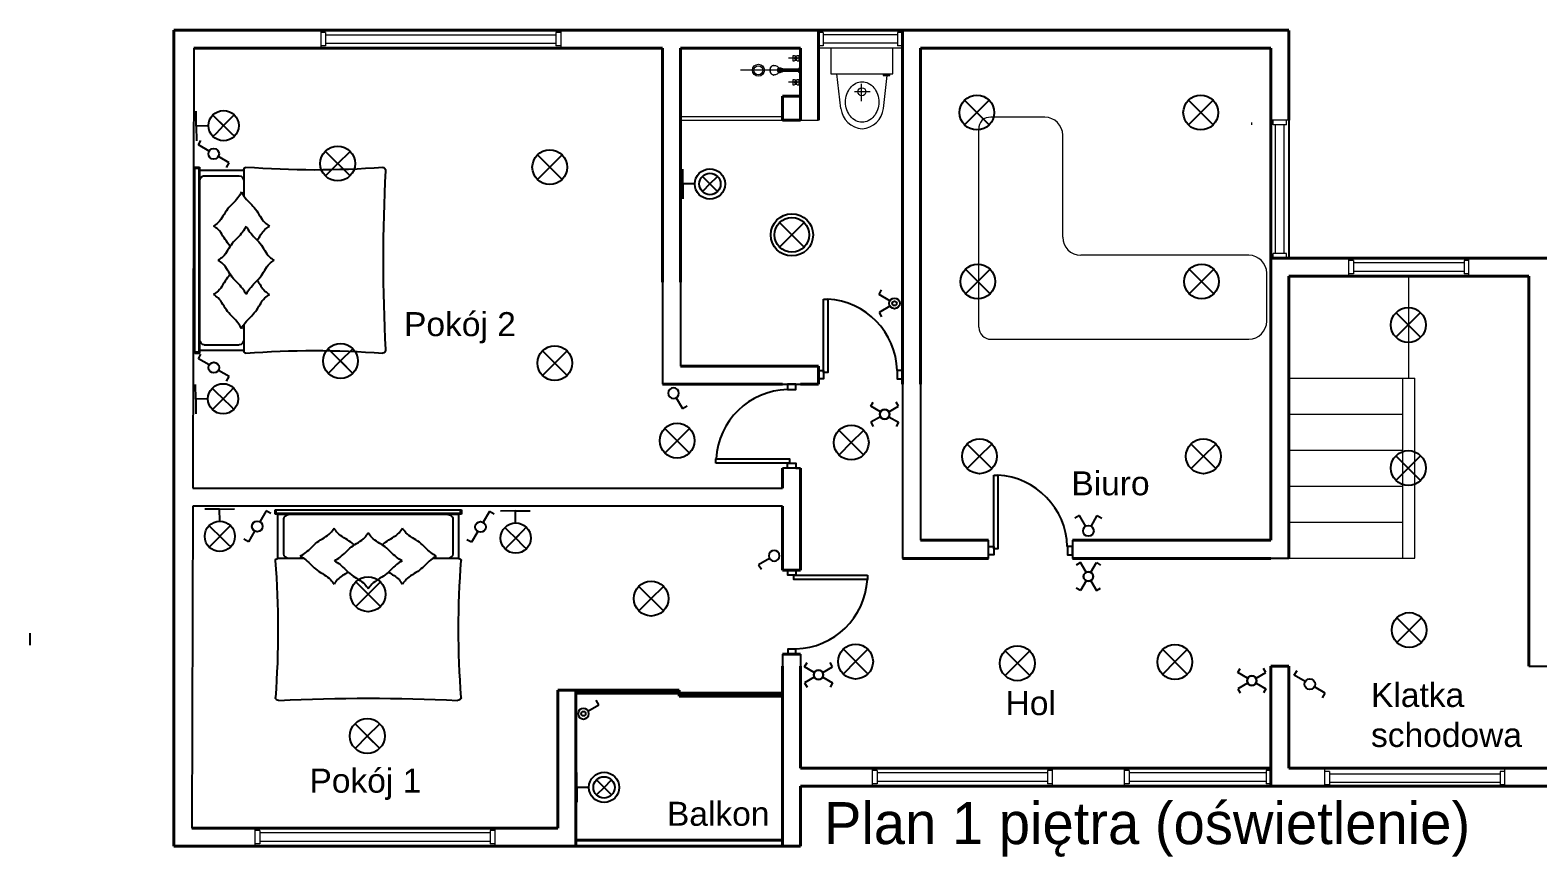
# Model space of a CAD drawing. Header units: inches. Extents: x -114 to 163, y -251 to 267.
# Drawn here: x 52.25 to 64.81, y 53.51 to 60.4 of the extents above; entities that cross this region are included whole.
import ezdxf

# ---------------------------------------------------------------- set-up
doc = ezdxf.new("R2010")
doc.units = ezdxf.units.IN
doc.header["$MEASUREMENT"] = 0
doc.layers.add('01-Text', color=250, linetype='Continuous')
doc.layers.add('furn', color=34, linetype='Continuous')
doc.layers.add('DOOR WINDOW 1 75', color=7, linetype='Continuous', lineweight=9, true_color=0x666666)
doc.layers.add('FURNITURE E 1 75', color=7, linetype='Continuous', lineweight=13, true_color=0xa6a9ab)
doc.layers.add('WALL 1 75', color=250, linetype='Continuous', lineweight=40)
doc.styles.add('SS Projects_75_notes', font='bahnschrift.ttf', dxfattribs={"height": 0.35})
doc.styles.get("Standard").update_dxf_attribs({"font": 'arial.ttf'})

# ---------------------------------------------------------------- blocks, each defined once
blk = doc.blocks.new('Drzwi')
for points in [[(0.043, 0.665), (0.078, 0.665), (0.078, 0.052), (0.043, 0.052)], [(0, 0.069), (0.043, 0.069), (0.043, 0), (0, 0)], [(0.7, 0.069), (0.657, 0.069), (0.657, 0), (0.7, 0)]]:
    blk.add_lwpolyline(points, close=True)
blk.add_arc((0.044, 0.053), 0.612, 1.5316, 86.877)
blk = doc.blocks.new('b1')
at = {"color": 0}
for p, q in [((-1000, 0), (1000, 0)), ((-1000, -50), (-1000, 0)), ((-988, -40), (-988, 0)), ((988, 0), (988, -40)), ((1000, 0), (1000, -50)), ((1000, -50), (-1000, -50)), ((988, -40), (-988, -40)), ((-970, -50), (970, -50)), ((-970, -525), (-970, -50)), ((-909, -100), (-909, -475)), ((909, -100), (909, -475)), ((970, -50), (970, -525)), ((-690, -525), (-974, -525)), ((974, -525), (690, -525))]:
    blk.add_line(p, q, dxfattribs=at)
at = {"color": 0, "extrusion": (0, 0, -1)}
for centre, major_axis, start_param, end_param in [((-848, -100), (60.6, 0), 3.141593, 4.712389), ((848, -100), (-60.6, 0), 1.570796, 3.141593), ((-848, -475), (-60.6, 0), 4.712389, 6.283185), ((848, -475), (60.6, 0), 0, 1.570796), ((-974, -545), (-24.2, 0), -0.063736, 1.570796), ((-15076, -1287), (14106, 0), -0.063736, 0.062687), ((15076, -1287), (-14106, 0), -0.062687, 0.063736), ((974, -545), (-24.2, 0), 1.570796, 3.205329), ((-961, -2018), (36.4, 0), 1.523621, 3.20428), ((0, -15428), (16246, 0), 4.653299, 4.771479), ((961, -2018), (36.4, 0), -0.062687, 1.617972)]:
    blk.add_ellipse(centre, major_axis=major_axis, ratio=0.825, start_param=start_param, end_param=end_param, dxfattribs=at)
at = {"color": 0}
for points, knots in [([(-731, -500), (-710, -487), (-641, -445), (-559, -339), (-422, -279), (-379, -217), (-367, -200)], [0, 0, 0, 0, 63.400478, 212.503081, 369.080424, 426.268982, 426.268982, 426.268982, 426.268982]), ([(-152, -379), (-163, -369), (-217, -321), (-313, -279), (-356, -217), (-367, -200)], [172.094326, 172.094326, 172.094326, 172.094326, 212.503081, 369.080424, 426.268982, 426.268982, 426.268982, 426.268982]), ([(-363, -550), (-343, -537), (-273, -495), (-191, -389), (-55, -329), (-12, -267), (0, -250)], [0, 0, 0, 0, 63.400478, 212.503081, 369.080424, 426.268982, 426.268982, 426.268982, 426.268982]), ([(363, -550), (343, -537), (273, -495), (191, -389), (55, -329), (12, -267), (0, -250)], [0, 0, 0, 0, 63.400478, 212.503081, 369.080424, 426.268982, 426.268982, 426.268982, 426.268982]), ([(152, -379), (163, -369), (217, -321), (313, -279), (356, -217), (367, -200)], [172.094326, 172.094326, 172.094326, 172.094326, 212.503081, 369.080424, 426.268982, 426.268982, 426.268982, 426.268982]), ([(731, -500), (710, -487), (641, -445), (559, -339), (422, -279), (379, -217), (367, -200)], [0, 0, 0, 0, 63.400478, 212.503081, 369.080424, 426.268982, 426.268982, 426.268982, 426.268982]), ([(-731, -500), (-710, -512), (-641, -555), (-559, -661), (-422, -720), (-379, -783), (-367, -799)], [0, 0, 0, 0, 63.400478, 212.503081, 369.080424, 426.268982, 426.268982, 426.268982, 426.268982]), ([(-363, -550), (-343, -562), (-273, -605), (-191, -711), (-55, -770), (-12, -833), (0, -849)], [0, 0, 0, 0, 63.400478, 212.503081, 369.080424, 426.268982, 426.268982, 426.268982, 426.268982]), ([(363, -550), (343, -562), (273, -605), (191, -711), (55, -770), (12, -833), (0, -849)], [0, 0, 0, 0, 63.400478, 212.503081, 369.080424, 426.268982, 426.268982, 426.268982, 426.268982]), ([(731, -500), (710, -512), (641, -555), (559, -661), (422, -720), (379, -783), (367, -799)], [0, 0, 0, 0, 63.400478, 212.503081, 369.080424, 426.268982, 426.268982, 426.268982, 426.268982]), ([(-216, -670), (-256, -696), (-319, -730), (-356, -783), (-367, -799)], [244.58101, 244.58101, 244.58101, 244.58101, 369.080424, 426.268982, 426.268982, 426.268982, 426.268982]), ([(216, -670), (256, -696), (319, -730), (356, -783), (367, -799)], [244.58101, 244.58101, 244.58101, 244.58101, 369.080424, 426.268982, 426.268982, 426.268982, 426.268982])]:
    blk.add_open_spline(points, degree=3, knots=knots, dxfattribs=at)

msp = doc.modelspace()

# ---------------------------------------------------------------- linework, layer by layer
for p, q in [((53.61, 60.251), (53.601, 56.584)), ((62.734, 59.651), (62.734, 58.501)), ((53.601, 56.434), (53.594, 53.751)), ((64.734, 55.101), (65.034, 55.101))]:
    msp.add_line(p, q)
at = {"color": 5}
for p, q in [((60.237, 59.611), (60.032, 59.817)), ((60.135, 59.714), (60.237, 59.817)), ((62.103, 59.611), (61.898, 59.817)), ((62, 59.714), (62.103, 59.817)), ((60.135, 59.714), (60.032, 59.611)), ((60.135, 59.714), (60.237, 59.611)), ((62, 59.714), (61.898, 59.611)), ((62, 59.714), (62.103, 59.611)), ((53.857, 59.605), (53.794, 59.667)), ((53.794, 59.667), (53.921, 59.543)), ((53.857, 59.605), (53.795, 59.541)), ((53.857, 59.605), (53.92, 59.669)), ((54.911, 59.186), (54.706, 59.391)), ((54.808, 59.289), (54.911, 59.391)), ((56.678, 59.156), (56.473, 59.361)), ((56.575, 59.259), (56.678, 59.361)), ((54.808, 59.289), (54.706, 59.186)), ((54.808, 59.289), (54.911, 59.186)), ((56.575, 59.259), (56.473, 59.156)), ((56.575, 59.259), (56.678, 59.156)), ((57.91, 59.119), (57.847, 59.182)), ((57.847, 59.182), (57.973, 59.056)), ((57.91, 59.119), (57.973, 59.182)), ((57.91, 59.119), (57.847, 59.056)), ((58.696, 58.593), (58.491, 58.798)), ((58.593, 58.695), (58.491, 58.593)), ((58.593, 58.695), (58.696, 58.798)), ((58.593, 58.695), (58.696, 58.593)), ((60.245, 58.203), (60.04, 58.409)), ((60.142, 58.306), (60.04, 58.203)), ((60.142, 58.306), (60.245, 58.408)), ((60.142, 58.306), (60.245, 58.203)), ((62.11, 58.203), (61.905, 58.409)), ((62.007, 58.306), (61.905, 58.203)), ((62.007, 58.306), (62.11, 58.408)), ((62.007, 58.306), (62.11, 58.203)), ((63.832, 57.842), (63.627, 58.047)), ((63.73, 57.944), (63.832, 58.047)), ((63.73, 57.944), (63.627, 57.842)), ((63.73, 57.944), (63.832, 57.842)), ((54.935, 57.541), (54.73, 57.746)), ((54.832, 57.644), (54.935, 57.746)), ((56.72, 57.523), (56.515, 57.728)), ((56.617, 57.626), (56.72, 57.728)), ((54.832, 57.644), (54.73, 57.541)), ((54.832, 57.644), (54.935, 57.541)), ((56.617, 57.626), (56.515, 57.523)), ((56.617, 57.626), (56.72, 57.523)), ((53.853, 57.329), (53.789, 57.391)), ((53.789, 57.391), (53.917, 57.267)), ((53.853, 57.329), (53.79, 57.265)), ((53.853, 57.329), (53.915, 57.393)), ((57.74, 56.877), (57.535, 57.082)), ((57.637, 56.98), (57.74, 57.082)), ((59.191, 56.861), (58.986, 57.066)), ((59.088, 56.964), (59.191, 57.066)), ((57.637, 56.98), (57.535, 56.877)), ((57.637, 56.98), (57.74, 56.877)), ((59.088, 56.964), (58.986, 56.861)), ((59.088, 56.964), (59.191, 56.861)), ((60.259, 56.747), (60.054, 56.952)), ((60.157, 56.85), (60.259, 56.952)), ((62.125, 56.747), (61.919, 56.952)), ((62.022, 56.85), (62.125, 56.952)), ((60.157, 56.85), (60.054, 56.747)), ((60.157, 56.85), (60.259, 56.747)), ((62.022, 56.85), (61.919, 56.747)), ((62.022, 56.85), (62.125, 56.747)), ((63.832, 56.649), (63.627, 56.855)), ((63.73, 56.752), (63.832, 56.854)), ((63.73, 56.752), (63.627, 56.649)), ((63.73, 56.752), (63.832, 56.649)), ((53.826, 56.183), (53.762, 56.245)), ((53.889, 56.247), (53.764, 56.119)), ((53.826, 56.183), (53.889, 56.247)), ((53.826, 56.183), (53.89, 56.12)), ((56.292, 56.168), (56.228, 56.23)), ((56.354, 56.231), (56.229, 56.104)), ((56.292, 56.168), (56.354, 56.231)), ((56.292, 56.168), (56.355, 56.105)), ((55.164, 55.598), (54.959, 55.803)), ((55.061, 55.7), (55.164, 55.803)), ((55.061, 55.7), (54.959, 55.598)), ((55.061, 55.7), (55.164, 55.598)), ((57.522, 55.561), (57.317, 55.766)), ((57.42, 55.664), (57.317, 55.561)), ((57.42, 55.664), (57.522, 55.766)), ((57.42, 55.664), (57.522, 55.561)), ((63.839, 55.299), (63.634, 55.504)), ((63.737, 55.402), (63.839, 55.504)), ((63.737, 55.402), (63.634, 55.299)), ((63.737, 55.402), (63.839, 55.299)), ((59.227, 55.037), (59.022, 55.242)), ((59.124, 55.139), (59.227, 55.242)), ((60.575, 55.023), (60.37, 55.228)), ((60.472, 55.125), (60.575, 55.228)), ((61.888, 55.034), (61.683, 55.239)), ((61.785, 55.136), (61.888, 55.239)), ((59.124, 55.139), (59.022, 55.037)), ((59.124, 55.139), (59.227, 55.037)), ((60.472, 55.125), (60.37, 55.023)), ((60.472, 55.125), (60.575, 55.023)), ((61.785, 55.136), (61.683, 55.034)), ((61.785, 55.136), (61.888, 55.034)), ((55.158, 54.416), (54.953, 54.621)), ((55.055, 54.519), (55.158, 54.621)), ((55.055, 54.519), (54.953, 54.416)), ((55.055, 54.519), (55.158, 54.416)), ((57.028, 54.091), (56.965, 54.154)), ((56.965, 54.154), (57.091, 54.028)), ((57.028, 54.091), (57.091, 54.154)), ((57.028, 54.091), (56.965, 54.028))]:
    msp.add_line(p, q, dxfattribs=at)
at = {"color": 3}
for p, q in [((53.647, 59.444), (53.669, 59.482)), ((53.737, 59.392), (53.647, 59.444)), ((53.904, 59.295), (53.814, 59.347)), ((53.882, 59.257), (53.904, 59.295)), ((59.319, 58.198), (59.341, 58.236)), ((59.409, 58.146), (59.319, 58.198)), ((59.409, 58.101), (59.319, 58.049)), ((59.319, 58.049), (59.341, 58.011)), ((53.647, 57.663), (53.669, 57.701)), ((53.737, 57.611), (53.647, 57.663)), ((53.904, 57.514), (53.814, 57.566)), ((53.882, 57.476), (53.904, 57.514)), ((57.63, 57.337), (57.682, 57.247)), ((59.25, 57.267), (59.27, 57.302)), ((59.481, 57.267), (59.461, 57.302)), ((57.682, 57.247), (57.72, 57.27)), ((59.331, 57.22), (59.25, 57.267)), ((59.331, 57.18), (59.25, 57.134)), ((59.4, 57.22), (59.481, 57.267)), ((59.4, 57.18), (59.481, 57.134)), ((59.25, 57.134), (59.27, 57.099)), ((59.481, 57.134), (59.461, 57.099)), ((54.212, 56.395), (54.16, 56.305)), ((54.251, 56.372), (54.212, 56.395)), ((56.072, 56.39), (56.02, 56.3)), ((56.111, 56.367), (56.072, 56.39)), ((60.99, 56.356), (60.951, 56.334)), ((61.042, 56.266), (60.99, 56.356)), ((61.086, 56.266), (61.138, 56.356)), ((61.138, 56.356), (61.177, 56.334)), ((54.116, 56.227), (54.064, 56.137)), ((55.976, 56.223), (55.924, 56.133)), ((54.064, 56.137), (54.025, 56.16)), ((55.924, 56.133), (55.885, 56.155)), ((58.406, 55.998), (58.316, 55.946)), ((58.316, 55.946), (58.339, 55.908)), ((60.997, 55.964), (60.962, 55.944)), ((61.044, 55.883), (60.997, 55.964)), ((61.084, 55.883), (61.131, 55.964)), ((61.131, 55.964), (61.165, 55.944)), ((61.044, 55.813), (60.997, 55.732)), ((61.084, 55.813), (61.131, 55.732)), ((60.997, 55.732), (60.962, 55.752)), ((61.131, 55.732), (61.165, 55.752)), ((58.699, 55.096), (58.719, 55.131)), ((58.78, 55.049), (58.699, 55.096)), ((58.85, 55.049), (58.931, 55.096)), ((58.931, 55.096), (58.911, 55.131)), ((62.31, 55.047), (62.33, 55.082)), ((62.391, 55), (62.31, 55.047)), ((62.461, 55), (62.542, 55.047)), ((62.542, 55.047), (62.522, 55.082)), ((62.78, 55.025), (62.803, 55.064)), ((58.78, 55.009), (58.699, 54.962)), ((58.699, 54.962), (58.719, 54.927)), ((58.85, 55.009), (58.931, 54.962)), ((58.931, 54.962), (58.911, 54.927)), ((62.391, 54.96), (62.31, 54.913)), ((62.31, 54.913), (62.33, 54.878)), ((62.461, 54.96), (62.542, 54.913)), ((62.542, 54.913), (62.522, 54.878)), ((62.87, 54.974), (62.78, 55.025)), ((63.038, 54.877), (62.948, 54.929)), ((56.894, 54.727), (56.984, 54.779)), ((56.984, 54.779), (56.962, 54.817)), ((63.015, 54.838), (63.038, 54.877))]:
    msp.add_line(p, q, dxfattribs=at)
at = {"ltscale": 3}
msp.add_line((52.245, 55.275), (52.245, 55.375), dxfattribs=at)
at = {"color": 5}
for centre, radius in [((60.135, 59.714), 0.145), ((62, 59.714), 0.145), ((53.857, 59.605), 0.126), ((54.808, 59.289), 0.145), ((56.575, 59.259), 0.145), ((57.91, 59.119), 0.126), ((57.91, 59.119), 0.0892), ((58.593, 58.695), 0.176), ((58.593, 58.695), 0.145), ((60.142, 58.306), 0.145), ((62.007, 58.306), 0.145), ((63.73, 57.944), 0.145), ((54.832, 57.644), 0.145), ((56.617, 57.626), 0.145), ((53.853, 57.329), 0.126), ((57.637, 56.98), 0.145), ((59.088, 56.964), 0.145), ((60.157, 56.85), 0.145), ((62.022, 56.85), 0.145), ((63.73, 56.752), 0.145), ((53.826, 56.183), 0.126), ((56.292, 56.168), 0.126), ((55.061, 55.7), 0.145), ((57.42, 55.664), 0.145), ((63.737, 55.402), 0.145), ((59.124, 55.139), 0.145), ((61.785, 55.136), 0.145), ((60.472, 55.125), 0.145), ((55.055, 54.519), 0.145), ((57.028, 54.091), 0.126), ((57.028, 54.091), 0.0892)]:
    msp.add_circle(centre, radius, dxfattribs=at)
at = {"color": 3}
for centre, radius in [((53.775, 59.37), 0.0445), ((59.448, 58.124), 0.0185), ((53.776, 57.589), 0.0445), ((54.138, 56.266), 0.0445), ((55.998, 56.261), 0.0445), ((62.909, 54.951), 0.0445), ((56.856, 54.705), 0.0185)]:
    msp.add_circle(centre, radius, dxfattribs=at)
for centre, major_axis in [((59.448, 58.124), (-0.0315, 0.0315)), ((59.366, 57.2), (-0.0283, 0.0283)), ((61.064, 56.228), (0.0315, 0.0315)), ((61.064, 55.848), (0.0283, 0.0283)), ((58.815, 55.029), (-0.0283, 0.0283)), ((62.426, 54.98), (-0.0283, 0.0283))]:
    msp.add_ellipse(centre, major_axis=major_axis, ratio=1, start_param=5.497787, end_param=11.780972, dxfattribs=at)
at = {"color": 3, "extrusion": (0, 0, -1)}
for centre, major_axis, start_param, end_param in [((57.607, 57.376), (-0.0315, -0.0315), 3.926991, 10.210176), ((59.366, 57.2), (-0.0283, -0.0283), 2.356194490192296, 8.639379797371882), ((58.445, 56.021), (-0.0315, 0.0315), 3.926991, 10.210176), ((61.064, 55.848), (-0.0283, 0.0283), 2.356194490192296, 8.639379797371882), ((58.815, 55.029), (-0.0283, -0.0283), 2.356194490192296, 8.639379797371882), ((62.426, 54.98), (-0.0283, -0.0283), 2.356194490192296, 8.639379797371882), ((56.856, 54.705), (0.0315, -0.0315), 3.926991, 10.210176)]:
    msp.add_ellipse(centre, major_axis=major_axis, ratio=1, start_param=start_param, end_param=end_param, dxfattribs=at)
at = {"layer": 'Defpoints', "color": 5}
for p, q in [((53.63, 59.602), (53.629, 59.725)), ((53.794, 59.667), (53.767, 59.693)), ((53.92, 59.669), (53.945, 59.696)), ((53.731, 59.604), (53.63, 59.602)), ((53.63, 59.602), (53.632, 59.479)), ((53.795, 59.541), (53.769, 59.515)), ((53.921, 59.543), (53.948, 59.517)), ((57.683, 59.119), (57.683, 59.242)), ((57.784, 59.119), (57.683, 59.119)), ((57.683, 59.119), (57.683, 58.996)), ((53.626, 57.326), (53.624, 57.449)), ((53.789, 57.391), (53.762, 57.417)), ((53.915, 57.393), (53.941, 57.42)), ((53.726, 57.328), (53.626, 57.326)), ((53.626, 57.326), (53.627, 57.203)), ((53.79, 57.265), (53.764, 57.239)), ((53.917, 57.267), (53.943, 57.241)), ((53.824, 56.41), (53.701, 56.409)), ((53.824, 56.41), (53.947, 56.411)), ((53.825, 56.309), (53.824, 56.41)), ((56.289, 56.395), (56.166, 56.393)), ((56.289, 56.395), (56.412, 56.396)), ((56.29, 56.294), (56.289, 56.395)), ((53.762, 56.245), (53.736, 56.271)), ((53.889, 56.247), (53.915, 56.273)), ((56.228, 56.23), (56.201, 56.256)), ((56.354, 56.231), (56.38, 56.258)), ((53.764, 56.119), (53.738, 56.092)), ((53.89, 56.12), (53.917, 56.095)), ((56.229, 56.104), (56.203, 56.077)), ((56.355, 56.105), (56.382, 56.079)), ((56.801, 54.091), (56.801, 54.214)), ((56.902, 54.091), (56.801, 54.091)), ((56.801, 54.091), (56.801, 53.968))]:
    msp.add_line(p, q, dxfattribs=at)
at = {"layer": 'Defpoints'}
for p, q in [((57.514, 58.301), (57.514, 57.6)), ((57.664, 58.301), (57.664, 57.601)), ((57.514, 57.601), (57.514, 57.451)), ((58.514, 57.451), (58.664, 57.451)), ((59.515, 57.451), (59.515, 55.998)), ((59.664, 57.451), (59.664, 56.151)), ((58.664, 56.75), (58.514, 56.75)), ((58.625, 56.75), (58.664, 56.75)), ((53.601, 56.584), (58.514, 56.584)), ((58.514, 56.434), (53.601, 56.434)), ((60.231, 55.998), (60.231, 56.151)), ((60.931, 56.151), (60.931, 55.998)), ((62.584, 56.001), (62.734, 56.001)), ((58.514, 55.2), (58.514, 55.101)), ((58.664, 55.2), (58.664, 55.101))]:
    msp.add_line(p, q, dxfattribs=at)
at = {"layer": 'DOOR WINDOW 1 75'}
for p, q in [((54.667, 60.4), (54.667, 60.25)), ((54.707, 60.38), (54.667, 60.38)), ((54.707, 60.38), (54.707, 60.27)), ((56.627, 60.36), (54.707, 60.36)), ((56.627, 60.38), (56.627, 60.27)), ((56.667, 60.38), (56.627, 60.38)), ((56.667, 60.4), (56.667, 60.25)), ((58.854, 60.381), (58.814, 60.381)), ((58.854, 60.381), (58.854, 60.271)), ((59.474, 60.361), (58.854, 60.361)), ((59.474, 60.381), (59.474, 60.271)), ((59.514, 60.381), (59.474, 60.381)), ((59.514, 60.251), (59.514, 60.401)), ((54.707, 60.27), (54.667, 60.27)), ((56.627, 60.29), (54.707, 60.29)), ((56.667, 60.27), (56.627, 60.27)), ((58.854, 60.271), (58.814, 60.271)), ((59.514, 60.251), (58.814, 60.251)), ((59.474, 60.291), (58.854, 60.291)), ((59.514, 60.271), (59.474, 60.271)), ((62.584, 59.701), (62.584, 59.651)), ((62.734, 59.651), (62.584, 59.651)), ((62.604, 59.611), (62.604, 59.651)), ((62.714, 59.611), (62.604, 59.611)), ((62.624, 58.541), (62.624, 59.611)), ((62.694, 58.541), (62.694, 59.611)), ((62.714, 59.611), (62.714, 59.651)), ((62.734, 58.501), (62.734, 59.651)), ((62.714, 58.541), (62.604, 58.541)), ((62.604, 58.501), (62.604, 58.541)), ((62.714, 58.501), (62.714, 58.541)), ((63.234, 58.351), (63.234, 58.501)), ((63.274, 58.481), (63.234, 58.481)), ((63.274, 58.481), (63.274, 58.371)), ((64.194, 58.461), (63.274, 58.461)), ((64.194, 58.481), (64.194, 58.371)), ((64.234, 58.481), (64.194, 58.481)), ((64.234, 58.351), (64.234, 58.501)), ((63.274, 58.371), (63.234, 58.371)), ((64.194, 58.391), (63.274, 58.391)), ((64.234, 58.371), (64.194, 58.371)), ((59.264, 54.101), (59.264, 54.251)), ((59.304, 54.231), (59.264, 54.231)), ((59.304, 54.231), (59.304, 54.121)), ((60.724, 54.211), (59.304, 54.211)), ((60.724, 54.231), (60.724, 54.121)), ((60.764, 54.231), (60.724, 54.231)), ((60.764, 54.101), (60.764, 54.251)), ((61.364, 54.101), (61.364, 54.251)), ((61.404, 54.231), (61.364, 54.231)), ((61.404, 54.231), (61.404, 54.121)), ((62.544, 54.211), (61.404, 54.211)), ((62.544, 54.231), (62.544, 54.121)), ((62.584, 54.231), (62.544, 54.231)), ((63.034, 54.101), (63.034, 54.251)), ((63.074, 54.222), (63.034, 54.222)), ((63.074, 54.222), (63.074, 54.112)), ((64.494, 54.202), (63.074, 54.202)), ((64.494, 54.222), (64.494, 54.112)), ((64.534, 54.222), (64.494, 54.222)), ((64.534, 54.101), (64.534, 54.251)), ((59.304, 54.121), (59.264, 54.121)), ((60.724, 54.141), (59.304, 54.141)), ((60.764, 54.121), (60.724, 54.121)), ((61.404, 54.121), (61.364, 54.121)), ((62.544, 54.141), (61.404, 54.141)), ((62.584, 54.121), (62.544, 54.121)), ((63.074, 54.112), (63.034, 54.112)), ((64.494, 54.132), (63.074, 54.132)), ((64.534, 54.112), (64.494, 54.112)), ((54.119, 53.751), (54.119, 53.601)), ((54.159, 53.731), (54.119, 53.731)), ((54.159, 53.731), (54.159, 53.621)), ((56.079, 53.711), (54.159, 53.711)), ((56.079, 53.731), (56.079, 53.621)), ((56.119, 53.731), (56.079, 53.731)), ((56.119, 53.751), (56.119, 53.601)), ((54.159, 53.621), (54.119, 53.621)), ((56.079, 53.641), (54.159, 53.641)), ((56.119, 53.621), (56.079, 53.621))]:
    msp.add_line(p, q, dxfattribs=at)
at = {"layer": 'FURNITURE E 1 75'}
for p, q in [((58.917, 60.251), (58.917, 60.038)), ((59.435, 60.038), (59.435, 60.251)), ((58.664, 60.167), (58.564, 60.167)), ((58.664, 59.967), (58.564, 59.967)), ((58.917, 60.038), (59.435, 60.038)), ((59.001, 59.749), (58.968, 60.037)), ((59.174, 59.81), (59.174, 59.953)), ((59.354, 60.032), (59.354, 60.022)), ((59.411, 60.032), (59.354, 60.032)), ((59.354, 60.022), (59.41, 60.022)), ((59.356, 59.749), (59.386, 60.022)), ((59.41, 60.022), (59.41, 60.032)), ((59.114, 59.89), (59.245, 59.89)), ((57.664, 59.681), (58.514, 59.681)), ((57.664, 59.651), (58.814, 59.651)), ((60.15, 57.925), (60.15, 59.575)), ((60.7, 59.675), (60.25, 59.675)), ((62.424, 59.631), (62.424, 59.611)), ((60.85, 58.675), (60.85, 59.525)), ((62.4, 58.525), (61, 58.525)), ((62.55, 57.975), (62.55, 58.375)), ((63.734, 57.501), (63.734, 58.351)), ((60.25, 57.825), (62.4, 57.825)), ((62.734, 57.501), (63.784, 57.501)), ((63.684, 56.001), (63.684, 57.501)), ((63.784, 56.001), (63.784, 57.501)), ((62.734, 57.201), (63.684, 57.201)), ((62.734, 56.901), (63.684, 56.901)), ((62.734, 56.601), (63.684, 56.601)), ((62.734, 56.301), (63.684, 56.301)), ((62.734, 56.001), (63.784, 56.001))]:
    msp.add_line(p, q, dxfattribs=at)
for points in [[(58.614, 60.188), (58.601, 60.188), (58.601, 60.146), (58.614, 60.146)], [(58.637, 60.146), (58.654, 60.146), (58.654, 60.188), (58.637, 60.188)], [(58.659, 60.182), (58.654, 60.182)], [(58.664, 60.067), (58.164, 60.067)], [(58.411, 60.073), (58.412, 60.078)], [(58.411, 60.067), (58.411, 60.073)], [(58.411, 60.061), (58.411, 60.067)], [(58.412, 60.056), (58.411, 60.061)], [(58.412, 60.078), (58.414, 60.084)], [(58.414, 60.051), (58.412, 60.056)], [(58.414, 60.084), (58.416, 60.089)], [(58.414, 60.073), (58.415, 60.078)], [(58.414, 60.067), (58.414, 60.073)], [(58.414, 60.061), (58.414, 60.067)], [(58.415, 60.056), (58.414, 60.061)], [(58.415, 60.078), (58.416, 60.084)], [(58.416, 60.051), (58.415, 60.056)], [(58.416, 60.089), (58.418, 60.093)], [(58.416, 60.084), (58.418, 60.089)], [(58.418, 60.093), (58.421, 60.097)], [(58.418, 60.089), (58.42, 60.093)], [(58.42, 60.093), (58.423, 60.097)], [(58.421, 60.097), (58.424, 60.101)], [(58.423, 60.097), (58.426, 60.101)], [(58.424, 60.101), (58.428, 60.103)], [(58.426, 60.101), (58.43, 60.103)], [(58.428, 60.103), (58.431, 60.105)], [(58.43, 60.103), (58.434, 60.105)], [(58.431, 60.105), (58.435, 60.107)], [(58.434, 60.105), (58.438, 60.107)], [(58.435, 60.107), (58.439, 60.107)], [(58.438, 60.107), (58.442, 60.107)], [(58.442, 60.107), (58.439, 60.107)], [(58.442, 60.107), (58.449, 60.107)], [(58.449, 60.107), (58.456, 60.105)], [(58.456, 60.105), (58.463, 60.103)], [(58.463, 60.103), (58.469, 60.1)], [(58.469, 60.1), (58.476, 60.096)], [(58.475, 60.071), (58.476, 60.075)], [(58.475, 60.067), (58.475, 60.071)], [(58.475, 60.063), (58.475, 60.067)], [(58.476, 60.059), (58.475, 60.063)], [(58.476, 60.096), (58.482, 60.09)], [(58.476, 60.075), (58.477, 60.078)], [(58.476, 60.067), (58.477, 60.071)], [(58.477, 60.063), (58.476, 60.067)], [(58.477, 60.056), (58.476, 60.059)], [(58.477, 60.078), (58.478, 60.081)], [(58.477, 60.075), (58.478, 60.078)], [(58.477, 60.071), (58.477, 60.075)], [(58.477, 60.059), (58.477, 60.063)], [(58.478, 60.056), (58.477, 60.059)], [(58.478, 60.053), (58.477, 60.056)], [(58.478, 60.081), (58.48, 60.084)], [(58.478, 60.078), (58.48, 60.081)], [(58.48, 60.053), (58.478, 60.056)], [(58.48, 60.084), (58.482, 60.086)], [(58.48, 60.081), (58.482, 60.084)], [(58.48, 60.071), (58.481, 60.075)], [(58.48, 60.067), (58.48, 60.071)], [(58.48, 60.063), (58.48, 60.067)], [(58.481, 60.059), (58.48, 60.063)], [(58.481, 60.075), (58.482, 60.078)], [(58.482, 60.056), (58.481, 60.059)], [(58.482, 60.09), (58.488, 60.085)], [(58.482, 60.086), (58.485, 60.087)], [(58.482, 60.084), (58.484, 60.086)], [(58.482, 60.078), (58.484, 60.081)], [(58.482, 60.073), (58.483, 60.077)], [(58.482, 60.071), (58.483, 60.075)], [(58.482, 60.069), (58.482, 60.073)], [(58.482, 60.067), (58.482, 60.071)], [(58.482, 60.065), (58.482, 60.069)], [(58.482, 60.063), (58.482, 60.067)], [(58.482, 60.061), (58.482, 60.065)], [(58.483, 60.059), (58.482, 60.063)], [(58.483, 60.058), (58.482, 60.061)], [(58.484, 60.053), (58.482, 60.056)], [(58.483, 60.077), (58.485, 60.08)], [(58.483, 60.075), (58.484, 60.078)], [(58.484, 60.056), (58.483, 60.059)], [(58.485, 60.054), (58.483, 60.058)], [(58.484, 60.086), (58.486, 60.087)], [(58.484, 60.081), (58.485, 60.084)], [(58.484, 60.078), (58.485, 60.081)], [(58.485, 60.053), (58.484, 60.056)], [(58.485, 60.087), (58.487, 60.087)], [(58.485, 60.084), (58.488, 60.086)], [(58.485, 60.081), (58.487, 60.084)], [(58.485, 60.08), (58.486, 60.083)], [(58.486, 60.087), (58.489, 60.087)], [(58.486, 60.083), (58.488, 60.085)], [(58.487, 60.087), (58.494, 60.087)], [(58.487, 60.084), (58.489, 60.086)], [(58.488, 60.086), (58.49, 60.087)], [(58.488, 60.085), (58.491, 60.086)], [(58.489, 60.086), (58.492, 60.087)], [(58.49, 60.087), (58.492, 60.087)], [(58.491, 60.086), (58.493, 60.087)], [(58.492, 60.087), (58.494, 60.087)], [(58.492, 60.067), (58.493, 60.07)], [(58.493, 60.064), (58.492, 60.067)], [(58.493, 60.087), (58.495, 60.087)], [(58.493, 60.074), (58.495, 60.076)], [(58.493, 60.07), (58.493, 60.074)], [(58.493, 60.061), (58.493, 60.064)], [(58.495, 60.058), (58.493, 60.061)], [(58.495, 60.087), (58.498, 60.086)], [(58.495, 60.076), (58.496, 60.079)], [(58.496, 60.055), (58.495, 60.058)], [(58.496, 60.079), (58.498, 60.081)], [(58.498, 60.086), (58.5, 60.085)], [(58.498, 60.081), (58.501, 60.082)], [(58.499, 60.069), (58.5, 60.072)], [(58.499, 60.065), (58.499, 60.069)], [(58.5, 60.062), (58.499, 60.065)], [(58.5, 60.085), (58.502, 60.082)], [(58.5, 60.072), (58.501, 60.075)], [(58.501, 60.059), (58.5, 60.062)], [(58.501, 60.082), (58.503, 60.082)], [(58.501, 60.075), (58.502, 60.078)], [(58.502, 60.057), (58.501, 60.059)], [(58.502, 60.078), (58.504, 60.08)], [(58.504, 60.054), (58.502, 60.057)], [(58.51, 60.082), (58.503, 60.082)], [(58.503, 60.07), (58.504, 60.072)], [(58.503, 60.067), (58.503, 60.07)], [(58.503, 60.065), (58.503, 60.067)], [(58.504, 60.062), (58.503, 60.065)], [(58.504, 60.08), (58.506, 60.081)], [(58.504, 60.072), (58.505, 60.074)], [(58.505, 60.06), (58.504, 60.062)], [(58.505, 60.074), (58.506, 60.076)], [(58.506, 60.058), (58.505, 60.06)], [(58.506, 60.081), (58.509, 60.082)], [(58.506, 60.076), (58.508, 60.077)], [(58.508, 60.057), (58.506, 60.058)], [(58.508, 60.077), (58.51, 60.077)], [(58.51, 60.057), (58.508, 60.057)], [(58.509, 60.082), (58.511, 60.082)], [(58.647, 60.077), (58.51, 60.077)], [(58.647, 60.057), (58.51, 60.057)], [(58.511, 60.082), (58.513, 60.081)], [(58.513, 60.081), (58.515, 60.08)], [(58.515, 60.08), (58.517, 60.078)], [(58.517, 60.056), (58.515, 60.054)], [(58.649, 60.082), (58.647, 60.08)], [(58.647, 60.08), (58.647, 60.055)], [(58.657, 60.082), (58.649, 60.082)], [(58.654, 60.152), (58.659, 60.152)], [(58.662, 60.102), (58.657, 60.082)], [(58.657, 60.082), (58.657, 60.052)], [(58.664, 60.102), (58.662, 60.102)], [(58.664, 60.032), (58.664, 60.102)], [(58.416, 60.046), (58.414, 60.051)], [(58.418, 60.046), (58.416, 60.051)], [(58.418, 60.041), (58.416, 60.046)], [(58.42, 60.041), (58.418, 60.046)], [(58.421, 60.037), (58.418, 60.041)], [(58.423, 60.037), (58.42, 60.041)], [(58.424, 60.033), (58.421, 60.037)], [(58.426, 60.033), (58.423, 60.037)], [(58.428, 60.031), (58.424, 60.033)], [(58.43, 60.031), (58.426, 60.033)], [(58.431, 60.029), (58.428, 60.031)], [(58.434, 60.029), (58.43, 60.031)], [(58.435, 60.028), (58.431, 60.029)], [(58.438, 60.028), (58.434, 60.029)], [(58.439, 60.027), (58.435, 60.028)], [(58.442, 60.027), (58.438, 60.028)], [(58.439, 60.027), (58.442, 60.027)], [(58.449, 60.028), (58.442, 60.027)], [(58.456, 60.029), (58.449, 60.028)], [(58.463, 60.031), (58.456, 60.029)], [(58.469, 60.034), (58.463, 60.031)], [(58.476, 60.039), (58.469, 60.034)], [(58.482, 60.044), (58.476, 60.039)], [(58.48, 60.05), (58.478, 60.053)], [(58.482, 60.05), (58.48, 60.053)], [(58.482, 60.049), (58.48, 60.05)], [(58.488, 60.05), (58.482, 60.044)], [(58.484, 60.049), (58.482, 60.05)], [(58.485, 60.048), (58.482, 60.049)], [(58.485, 60.05), (58.484, 60.053)], [(58.486, 60.048), (58.484, 60.049)], [(58.486, 60.052), (58.485, 60.054)], [(58.487, 60.05), (58.485, 60.053)], [(58.488, 60.049), (58.485, 60.05)], [(58.487, 60.047), (58.485, 60.048)], [(58.488, 60.049), (58.486, 60.052)], [(58.489, 60.047), (58.486, 60.048)], [(58.489, 60.049), (58.487, 60.05)], [(58.487, 60.047), (58.494, 60.047)], [(58.491, 60.048), (58.488, 60.049)], [(58.49, 60.048), (58.488, 60.049)], [(58.492, 60.048), (58.489, 60.049)], [(58.492, 60.047), (58.49, 60.048)], [(58.493, 60.047), (58.491, 60.048)], [(58.494, 60.047), (58.492, 60.048)], [(58.495, 60.047), (58.493, 60.047)], [(58.498, 60.048), (58.495, 60.047)], [(58.498, 60.054), (58.496, 60.055)], [(58.501, 60.052), (58.498, 60.054)], [(58.5, 60.05), (58.498, 60.048)], [(58.502, 60.052), (58.5, 60.05)], [(58.503, 60.052), (58.501, 60.052)], [(58.51, 60.052), (58.503, 60.052)], [(58.506, 60.053), (58.504, 60.054)], [(58.509, 60.052), (58.506, 60.053)], [(58.511, 60.052), (58.509, 60.052)], [(58.513, 60.053), (58.511, 60.052)], [(58.515, 60.054), (58.513, 60.053)], [(58.614, 59.988), (58.601, 59.988), (58.601, 59.946), (58.614, 59.946)], [(58.637, 59.946), (58.654, 59.946), (58.654, 59.988), (58.637, 59.988)], [(58.647, 60.055), (58.649, 60.052)], [(58.649, 60.052), (58.657, 60.052)], [(58.659, 59.982), (58.654, 59.982)], [(58.654, 59.952), (58.659, 59.952)], [(58.657, 60.052), (58.662, 60.032)], [(58.662, 60.032), (58.664, 60.032)]]:
    msp.add_lwpolyline(points, dxfattribs=at)
for points in [[(58.664, 60.14), (58.664, 60.195), (58.659, 60.195), (58.659, 60.14)], [(58.664, 59.94), (58.664, 59.995), (58.659, 59.995), (58.659, 59.94)]]:
    msp.add_lwpolyline(points, close=True, dxfattribs=at)
for points in [[(58.636, 60.17, -0.262899), (58.636, 60.164, -0.10637), (58.633, 60.161, -0.084664), (58.63, 60.16, -0.148528), (58.621, 60.16, -0.084664), (58.618, 60.161, -0.10637), (58.615, 60.164, -0.262899), (58.615, 60.17, -0.10637), (58.618, 60.173, -0.084664), (58.621, 60.175, -0.148528), (58.63, 60.175, -0.084664), (58.633, 60.173, -0.10637), (58.636, 60.17, -0.129253)], [(58.636, 59.97, -0.262899), (58.636, 59.964, -0.10637), (58.633, 59.961, -0.084664), (58.63, 59.96, -0.148528), (58.621, 59.96, -0.084664), (58.618, 59.961, -0.10637), (58.615, 59.964, -0.262899), (58.615, 59.97, -0.10637), (58.618, 59.973, -0.084664), (58.621, 59.975, -0.148528), (58.63, 59.975, -0.084664), (58.633, 59.973, -0.10637), (58.636, 59.97, -0.129253)], [(59.051, 59.736, -0.166063), (59.051, 59.868, -0.090349), (59.081, 59.921, -0.10431), (59.127, 59.958, -0.237057), (59.23, 59.958, -0.10431), (59.277, 59.921, -0.090349), (59.306, 59.868, -0.166063), (59.306, 59.736, -0.090349), (59.277, 59.683, -0.10431), (59.23, 59.646, -0.237057), (59.127, 59.646, -0.10431), (59.081, 59.683, -0.090349), (59.051, 59.736, -0.082467)]]:
    msp.add_lwpolyline(points, format="xyb", dxfattribs=at)
for centre, radius in [((58.314, 60.067), 0.05), ((58.314, 60.067), 0.0375), ((59.176, 59.888), 0.0333)]:
    msp.add_circle(centre, radius, dxfattribs=at)
for centre, radius, start, end in [((58.626, 60.221), 0.0347, 251.0754, 288.9246), ((58.626, 60.114), 0.0347, 71.0754, 108.9246), ((58.626, 60.021), 0.0347, 251.0754, 288.9246), ((58.626, 59.914), 0.0347, 71.0754, 108.9246), ((59.196, 59.774), 0.197, 187.4737, 264.917), ((59.161, 59.774), 0.197, 275.083, 352.5263), ((60.242, 59.583), 0.092, 84.7858, 185.2142), ((60.7, 59.525), 0.15, 0, 90), ((61, 58.675), 0.15, 180, 270), ((62.4, 58.375), 0.15, 0, 90), ((60.251, 57.925), 0.1, 180.2626, 269.7374), ((62.4, 57.975), 0.15, 270, 0)]:
    msp.add_arc(centre, radius, start, end, dxfattribs=at)
at = {"layer": 'WALL 1 75'}
for p, q in [((62.734, 60.401), (53.444, 60.401)), ((53.444, 60.401), (53.444, 53.601)), ((58.814, 59.651), (58.814, 60.401)), ((59.514, 57.451), (59.514, 60.401)), ((62.734, 59.651), (62.734, 60.397)), ((57.514, 60.251), (53.61, 60.251)), ((57.514, 58.301), (57.514, 60.251)), ((57.664, 58.301), (57.664, 60.251)), ((58.664, 60.251), (57.664, 60.251)), ((58.664, 59.651), (58.664, 60.251)), ((59.664, 57.451), (59.664, 60.251)), ((62.584, 60.251), (59.664, 60.251)), ((62.584, 56.151), (62.584, 60.251)), ((58.514, 59.651), (58.514, 59.851)), ((58.514, 59.851), (58.664, 59.851)), ((58.664, 59.651), (58.514, 59.651)), ((62.584, 58.501), (64.884, 58.501)), ((62.734, 58.351), (64.734, 58.351)), ((62.734, 56.001), (62.734, 58.351)), ((64.734, 55.101), (64.734, 58.351)), ((57.514, 57.6), (57.514, 57.601)), ((57.664, 57.601), (58.814, 57.601)), ((58.814, 57.451), (58.814, 57.601)), ((58.514, 57.451), (57.514, 57.451)), ((58.814, 57.451), (58.664, 57.451)), ((59.515, 57.451), (59.514, 57.451)), ((58.514, 56.584), (58.514, 56.75)), ((58.664, 55.901), (58.664, 56.75)), ((58.514, 55.901), (58.514, 56.434)), ((59.664, 56.151), (60.231, 56.151)), ((60.931, 56.151), (62.584, 56.151)), ((59.515, 55.998), (60.231, 55.998)), ((60.931, 55.998), (62.584, 55.998)), ((62.584, 56.001), (62.584, 56.001)), ((58.664, 55.901), (58.514, 55.901)), ((58.514, 55.2), (58.664, 55.2)), ((58.514, 53.601), (58.514, 55.101)), ((58.664, 54.251), (58.664, 55.101)), ((62.584, 55.101), (62.734, 55.101)), ((62.584, 55.101), (62.584, 54.101)), ((62.734, 55.101), (62.734, 54.251)), ((56.642, 53.751), (56.642, 54.901)), ((57.654, 54.901), (56.642, 54.901)), ((56.792, 53.601), (56.792, 54.901)), ((58.514, 54.876), (56.792, 54.876)), ((57.654, 54.851), (57.654, 54.901)), ((58.514, 54.851), (57.654, 54.851)), ((58.664, 54.251), (62.584, 54.251)), ((62.734, 54.251), (65.034, 54.251)), ((58.664, 54.101), (65.184, 54.101)), ((58.664, 53.601), (58.664, 54.101)), ((53.594, 53.751), (56.642, 53.751)), ((58.514, 53.651), (56.792, 53.651)), ((53.444, 53.601), (58.664, 53.601))]:
    msp.add_line(p, q, dxfattribs=at)

# ---------------------------------------------------------------- block references
at = {"layer": 'Defpoints'}
for p in [(58.814, 57.495), (60.232, 56.028)]:
    msp.add_blockref('Drzwi', p, dxfattribs=at)
for p, rotation in [((58.625, 56.75), 90.00000000000041), ((58.558, 55.901), 270)]:
    msp.add_blockref('Drzwi', p, dxfattribs=dict(at, rotation=rotation))
at = {"layer": 'furn', "color": 9, "true_color": 0xc7c8ca, "xscale": 0.0007757429741128937, "yscale": 0.0007757429741128937, "zscale": 0.0007757429741128937, "rotation": 90}
msp.add_blockref('b1', (53.619, 58.483), dxfattribs=at)
at = {"layer": 'furn', "color": 9, "true_color": 0xc7c8ca, "xscale": 0.0007757429741128937, "yscale": 0.0007757429741128937, "zscale": 0.0007757429741128937}
msp.add_blockref('b1', (55.063, 56.405), dxfattribs=at)

# ---------------------------------------------------------------- texts
at = {"char_height": 0.2, "attachment_point": 1}
for s, width, insert in [('Pokój 2', 2.06043, (55.361, 58.051)), ('Biuro', 0.2, (60.922, 56.725)), ('Pokój 1', 1.322, (54.573, 54.247)), ('Balkon', 0.98228, (57.552, 53.971))]:
    msp.add_mtext_dynamic_manual_height_columns(s, width=width, gutter_width=1, heights=[0], dxfattribs=dict(at, insert=insert))
at = {"layer": '01-Text', "insert": (58.86, 53.968), "char_height": 0.35, "attachment_point": 1, "style": 'SS Projects_75_notes'}
msp.add_mtext_dynamic_manual_height_columns('Plan 1 piętra (oświetlenie)', width=6.34854, gutter_width=1.5, heights=[0], dxfattribs=at)
at = {"layer": 'Defpoints', "char_height": 0.2, "attachment_point": 1}
for s, width, insert in [('Klatka schodowa', 1.51805, (63.419, 54.961)), ('Hol', 1.87113, (60.374, 54.893))]:
    msp.add_mtext_dynamic_manual_height_columns(s, width=width, gutter_width=1, heights=[0], dxfattribs=dict(at, insert=insert))

doc.saveas('drawing.dxf')
